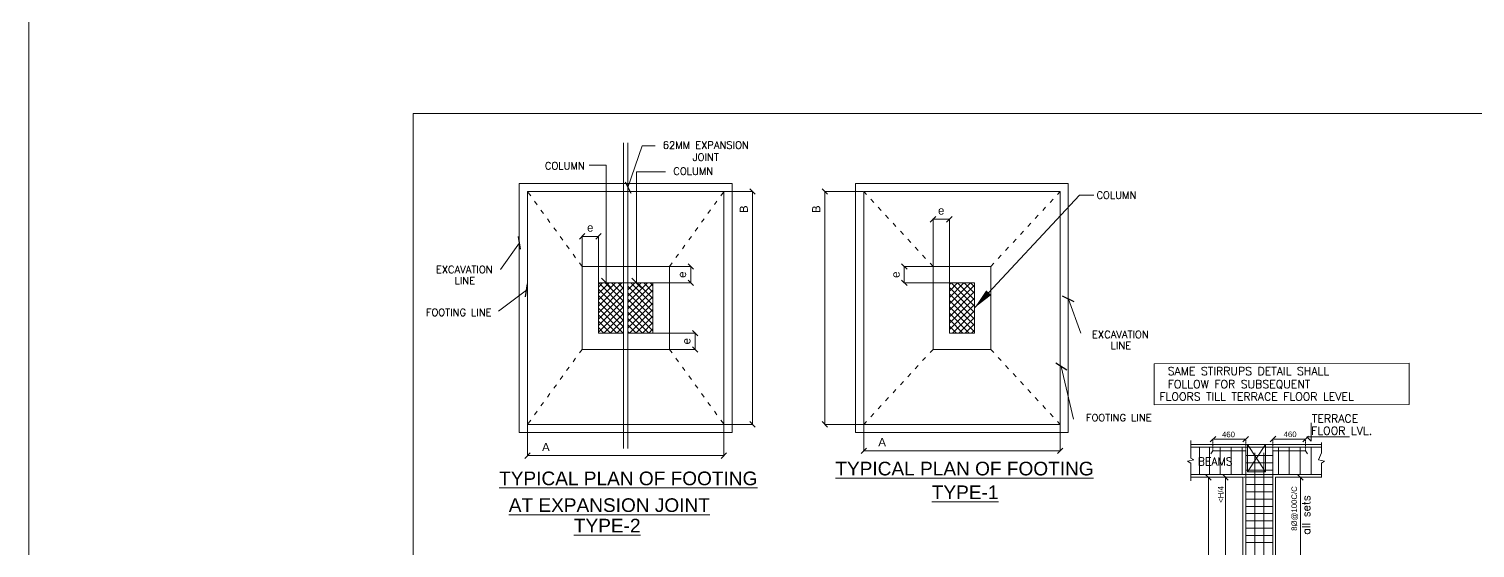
# Model space of a CAD drawing. Header units: inches. Extents: x 719368 to 9005052, y -3573818 to 446967.
# Drawn here: x 4447813 to 4516526, y -1841321 to -1816662 of the extents above; entities that cross this region are included whole.
import ezdxf
from ezdxf.enums import TextEntityAlignment as Align

# ---------------------------------------------------------------- set-up
doc = ezdxf.new("R2010")
doc.units = ezdxf.units.IN
doc.header["$LTSCALE"] = 20
doc.header["$MEASUREMENT"] = 0
doc.header["$PDMODE"] = 3
doc.linetypes.add('ACAD_ISO03W100', pattern=[30, 12, -18])
doc.linetypes.add('DASHED2', pattern=[0.375, 0.25, -0.125])
doc.layers.get('Defpoints').update_dxf_attribs({"lineweight": 25})
for name, color, linetype, lineweight in [('bar1', 42, 'Continuous', 20), ('Col-Hatch', 254, 'Continuous', 20), ('COLUMN', 2, 'Continuous', 25), ('DIM', 7, 'Continuous', 13), ('HIDDEN', 181, 'ACAD_ISO03W100', 18), ('STAIR', 4, 'Continuous', 25), ('Text', 7, 'Continuous', 15), ('WALL', 1, 'Continuous', 18)]:
    doc.layers.add(name, color=color, linetype=linetype, lineweight=lineweight)
doc.styles.add('AREAIL', font='arial.ttf')
doc.styles.add('BOLD', font='arial.ttf')
doc.styles.add('ROMANS1', font='romans.shx', dxfattribs={"height": 200})
doc.styles.add('SMALL', font='romans')
doc.styles.get("Standard").update_dxf_attribs({"font": 'TCCM____.TTF', "height": 100})
doc.dimstyles.new('AA1', dxfattribs={"dimtxt": 80, "dimasz": 80, "dimexe": 0.18, "dimexo": 40, "dimgap": 20, "dimtad": 1, "dimdec": 0, "dimzin": 0, "dimdsep": 46, "dimtxsty": 'Standard', "dimblk": 'OBLIQUE', "dimcen": 0.09, "dimclrd": 256, "dimclre": 256, "dimadec": 0, "dimazin": 0, "dimtfac": 1, "dimtdec": 0, "dimtofl": 0, "dimtmove": 2, "dimatfit": 3, "dimldrblk": 'OBLIQUE', "dimfxl": 0, "dimtolj": 1, "dimtzin": 0, "dimlwd": -1, "dimlwe": -1, "dimarcsym": 0})
doc.dimstyles.new('Copy of S3', dxfattribs={"dimtxt": 200, "dimasz": 150, "dimexe": 5, "dimexo": 5, "dimgap": 50, "dimtad": 1, "dimjust": 1, "dimdec": 0, "dimzin": 3, "dimdsep": 46, "dimtxsty": 'BOLD', "dimblk1": 'OBLIQUE', "dimblk2": 'OBLIQUE', "dimsah": 1, "dimcen": 0.0625, "dimdle": 5, "dimclrd": 230, "dimclre": 251, "dimclrt": 2, "dimadec": 0, "dimazin": 0, "dimtfac": 1, "dimtdec": 0, "dimtix": 1, "dimtofl": 0, "dimtmove": 2, "dimatfit": 3, "dimfxl": 0, "dimtolj": 1, "dimtzin": 2, "dimlwd": -1, "dimlwe": -1, "dimarcsym": 0})
doc.dimstyles.new('PL1', dxfattribs={"dimtxt": 275, "dimasz": 230, "dimexe": 0.18, "dimexo": 12, "dimgap": 30, "dimtad": 1, "dimjust": 1, "dimdec": 0, "dimzin": 0, "dimdsep": 46, "dimtxsty": 'BOLD', "dimblk": 'OBLIQUE', "dimcen": 0.09, "dimclrd": 256, "dimclre": 256, "dimadec": 0, "dimazin": 0, "dimtfac": 1, "dimtdec": 0, "dimtofl": 0, "dimtmove": 0, "dimatfit": 3, "dimfxl": 0, "dimtolj": 1, "dimtzin": 0, "dimlwd": -1, "dimlwe": -1, "dimarcsym": 0})
pattern_1 = [(45, (-721285.8110431649, 366642.6969637549), (-35.35533905932737, 35.35533905932738), []), (135, (-721285.8110431649, 366642.6969637549), (-35.35533905932738, -35.35533905932737), [])]

# ---------------------------------------------------------------- blocks, each defined once
blk = doc.blocks.new('_Oblique')
at = {"layer": 'STAIR', "color": 0, "lineweight": -2}
blk.add_line((-0.5, -0.5), (0.5, 0.5), dxfattribs=at)
blk = doc.blocks.new('*D42')
at = {"layer": 'Defpoints', "color": 0, "transparency": 16777216}
for p in [(442873.5073482064, -619329.0688706622), (442445.7366772904, -621888.9996190732), (442873.5073482064, -621888.9996190732)]:
    blk.add_point(p, dxfattribs=at)
at = {"layer": 'DIM', "color": 251, "linetype": 'DASHED2', "transparency": 16777216}
for p, q in [((442868.5073482064, -619329.0688706622), (442440.7366772904, -619329.0688706622)), ((442868.5073482064, -621888.9996190732), (442440.7366772904, -621888.9996190732))]:
    blk.add_line(p, q, dxfattribs=at)
at = {"layer": 'DIM', "color": 230, "transparency": 16777216}
blk.add_line((442445.7366772904, -621893.9996190732), (442445.7366772904, -619324.0688706622), dxfattribs=at)
at = {"layer": 'DIM', "color": 230, "transparency": 16777216, "xscale": 60, "yscale": 60, "zscale": 60}
for p, rotation in [((442445.7366772904, -619329.0688706622), 90), ((442445.7366772904, -621888.9996190732), 270)]:
    blk.add_blockref('_Oblique', p, dxfattribs=dict(at, rotation=rotation))
at = {"layer": 'DIM', "color": 2, "transparency": 16777216, "insert": (442350.7366772905, -619523.0490889432), "char_height": 90, "attachment_point": 5, "rotation": 90, "style": 'BOLD'}
blk.add_mtext('\\A1;B', dxfattribs=at)
blk = doc.blocks.new('*D43')
at = {"layer": 'Defpoints', "color": 0, "transparency": 16777216}
for p in [(443319.5094370847, -620153.0342448677), (443974.2165876906, -620153.0342448677), (443934.772286173, -620333.0342448677)]:
    blk.add_point(p, dxfattribs=at)
at = {"layer": 'DIM', "color": 251, "linetype": 'DASHED2', "transparency": 16777216}
for p, q in [((443969.2165876906, -620153.0342448677), (443314.5094370847, -620153.0342448677)), ((443929.772286173, -620333.0342448677), (443314.5094370847, -620333.0342448677))]:
    blk.add_line(p, q, dxfattribs=at)
at = {"layer": 'DIM', "color": 230, "transparency": 16777216}
blk.add_line((443319.5094370847, -620148.0342448677), (443319.5094370847, -620338.0342448677), dxfattribs=at)
at = {"layer": 'DIM', "color": 230, "transparency": 16777216, "xscale": 60, "yscale": 60, "zscale": 60}
for p, rotation in [((443319.5094370847, -620153.0342448677), 90), ((443319.5094370847, -620333.0342448677), 270)]:
    blk.add_blockref('_Oblique', p, dxfattribs=dict(at, rotation=rotation))
at = {"layer": 'DIM', "color": 2, "transparency": 16777216, "insert": (443223.7727385854, -620243.0342448676), "char_height": 90, "attachment_point": 5, "rotation": 90, "style": 'BOLD'}
blk.add_mtext('\\A1;e', dxfattribs=at)
blk = doc.blocks.new('*D44')
at = {"layer": 'Defpoints', "color": 0, "transparency": 16777216}
for p in [(443635.5073482064, -619634.0275212529), (443635.5073482064, -620333.0342448677), (443815.5073482064, -620333.0342448677)]:
    blk.add_point(p, dxfattribs=at)
at = {"layer": 'DIM', "color": 230, "transparency": 16777216}
blk.add_line((443630.5073482064, -619634.0275212529), (443820.5073482064, -619634.0275212529), dxfattribs=at)
at = {"layer": 'DIM', "color": 251, "linetype": 'DASHED2', "transparency": 16777216}
for p, q in [((443635.5073482064, -620328.0342448677), (443635.5073482064, -619629.0275212529)), ((443815.5073482064, -620328.0342448677), (443815.5073482064, -619629.0275212529))]:
    blk.add_line(p, q, dxfattribs=at)
at = {"layer": 'DIM', "color": 230, "transparency": 16777216, "xscale": 60, "yscale": 60, "zscale": 60, "rotation": 180}
blk.add_blockref('_Oblique', (443635.5073482064, -619634.0275212529), dxfattribs=at)
at = {"layer": 'DIM', "color": 230, "transparency": 16777216, "xscale": 60, "yscale": 60, "zscale": 60}
blk.add_blockref('_Oblique', (443815.5073482064, -619634.0275212529), dxfattribs=at)
at = {"layer": 'DIM', "color": 2, "transparency": 16777216, "insert": (443725.5073482064, -619538.2908227536), "char_height": 90, "attachment_point": 5, "style": 'BOLD'}
blk.add_mtext('\\A1;e', dxfattribs=at)
blk = doc.blocks.new('*D45')
at = {"layer": 'Defpoints', "color": 0, "transparency": 16777216}
for p in [(442873.5073482064, -621775.4137515827), (445033.5073482064, -621824.5945987235), (445033.5073482064, -622179.1931251436)]:
    blk.add_point(p, dxfattribs=at)
at = {"layer": 'DIM', "color": 251, "linetype": 'DASHED2', "transparency": 16777216}
for p, q in [((442873.5073482064, -621780.4137515827), (442873.5073482064, -622184.1931251436)), ((445033.5073482064, -621829.5945987235), (445033.5073482064, -622184.1931251436))]:
    blk.add_line(p, q, dxfattribs=at)
at = {"layer": 'DIM', "color": 230, "transparency": 16777216}
blk.add_line((445038.5073482064, -622179.1931251436), (442868.5073482064, -622179.1931251436), dxfattribs=at)
at = {"layer": 'DIM', "color": 230, "transparency": 16777216, "xscale": 60, "yscale": 60, "zscale": 60, "rotation": 180}
blk.add_blockref('_Oblique', (442873.5073482064, -622179.1931251436), dxfattribs=at)
at = {"layer": 'DIM', "color": 230, "transparency": 16777216, "xscale": 60, "yscale": 60, "zscale": 60}
blk.add_blockref('_Oblique', (445033.5073482064, -622179.1931251436), dxfattribs=at)
at = {"layer": 'DIM', "color": 2, "transparency": 16777216, "insert": (443075.6219457507, -622084.1931251436), "char_height": 90, "attachment_point": 5, "style": 'BOLD'}
blk.add_mtext('\\A1;A', dxfattribs=at)
blk = doc.blocks.new('*D37')
at = {"layer": 'Defpoints', "color": 0, "transparency": 16777216}
for p in [(451052.1452927482, -618515.2386846864), (451052.1452927482, -621075.1694330974), (451452.9064967786, -621075.1694330974)]:
    blk.add_point(p, dxfattribs=at)
at = {"layer": 'DIM', "color": 251, "linetype": 'DASHED2', "transparency": 16777216}
for p, q in [((451057.1452927482, -618515.2386846864), (451457.9064967786, -618515.2386846864)), ((451057.1452927482, -621075.1694330974), (451457.9064967786, -621075.1694330974))]:
    blk.add_line(p, q, dxfattribs=at)
at = {"layer": 'DIM', "color": 230, "transparency": 16777216}
blk.add_line((451452.9064967786, -621080.1694330974), (451452.9064967786, -618510.2386846864), dxfattribs=at)
at = {"layer": 'DIM', "color": 230, "transparency": 16777216, "xscale": 60, "yscale": 60, "zscale": 60}
for p, rotation in [((451452.9064967786, -618515.2386846864), 90), ((451452.9064967786, -621075.1694330974), 270)]:
    blk.add_blockref('_Oblique', p, dxfattribs=dict(at, rotation=rotation))
at = {"layer": 'DIM', "color": 2, "transparency": 16777216, "insert": (451357.9064967787, -618709.2189029673), "char_height": 90, "attachment_point": 5, "rotation": 90, "style": 'BOLD'}
blk.add_mtext('\\A1;B', dxfattribs=at)
blk = doc.blocks.new('*D38')
at = {"layer": 'Defpoints', "color": 0, "transparency": 16777216}
for p in [(450035.2624011445, -619339.2040588916), (450775.0502216541, -619339.2040588916), (450035.2624011445, -619519.2040588916)]:
    blk.add_point(p, dxfattribs=at)
at = {"layer": 'DIM', "color": 251, "linetype": 'DASHED2', "transparency": 16777216}
for p, q in [((450040.2624011445, -619339.2040588916), (450780.0502216541, -619339.2040588916)), ((450040.2624011445, -619519.2040588916), (450780.0502216541, -619519.2040588916))]:
    blk.add_line(p, q, dxfattribs=at)
at = {"layer": 'DIM', "color": 230, "transparency": 16777216}
blk.add_line((450775.0502216541, -619334.2040588916), (450775.0502216541, -619524.2040588916), dxfattribs=at)
at = {"layer": 'DIM', "color": 230, "transparency": 16777216, "xscale": 60, "yscale": 60, "zscale": 60}
for p, rotation in [((450775.0502216541, -619339.2040588916), 90), ((450775.0502216541, -619519.2040588916), 270)]:
    blk.add_blockref('_Oblique', p, dxfattribs=dict(at, rotation=rotation))
at = {"layer": 'DIM', "color": 2, "transparency": 16777216, "insert": (450679.3135231549, -619429.2040588915), "char_height": 90, "attachment_point": 5, "rotation": 90, "style": 'BOLD'}
blk.add_mtext('\\A1;e', dxfattribs=at)
blk = doc.blocks.new('*D39')
at = {"layer": 'Defpoints', "color": 0, "transparency": 16777216}
for p in [(449579.2624011445, -619007.6298518744), (449579.2624011445, -619519.2040588916), (449759.2624011445, -619519.2040588916)]:
    blk.add_point(p, dxfattribs=at)
at = {"layer": 'DIM', "color": 230, "transparency": 16777216}
blk.add_line((449574.2624011445, -619007.6298518744), (449764.2624011445, -619007.6298518744), dxfattribs=at)
at = {"layer": 'DIM', "color": 251, "linetype": 'DASHED2', "transparency": 16777216}
for p, q in [((449579.2624011445, -619514.2040588916), (449579.2624011445, -619002.6298518744)), ((449759.2624011445, -619514.2040588916), (449759.2624011445, -619002.6298518744))]:
    blk.add_line(p, q, dxfattribs=at)
at = {"layer": 'DIM', "color": 230, "transparency": 16777216, "xscale": 60, "yscale": 60, "zscale": 60, "rotation": 180}
blk.add_blockref('_Oblique', (449579.2624011445, -619007.6298518744), dxfattribs=at)
at = {"layer": 'DIM', "color": 230, "transparency": 16777216, "xscale": 60, "yscale": 60, "zscale": 60}
blk.add_blockref('_Oblique', (449759.2624011445, -619007.6298518744), dxfattribs=at)
at = {"layer": 'DIM', "color": 2, "transparency": 16777216, "insert": (449669.2624011445, -618911.8931533751), "char_height": 90, "attachment_point": 5, "style": 'BOLD'}
blk.add_mtext('\\A1;e', dxfattribs=at)
blk = doc.blocks.new('*D40')
at = {"layer": 'Defpoints', "color": 0, "transparency": 16777216}
for p in [(450083.2624011445, -620071.2040588916), (450823.0502216541, -620071.2040588916), (450083.2624011445, -620251.2040588916)]:
    blk.add_point(p, dxfattribs=at)
at = {"layer": 'DIM', "color": 251, "linetype": 'DASHED2', "transparency": 16777216}
for p, q in [((450088.2624011445, -620071.2040588916), (450828.0502216541, -620071.2040588916)), ((450088.2624011445, -620251.2040588916), (450828.0502216541, -620251.2040588916))]:
    blk.add_line(p, q, dxfattribs=at)
at = {"layer": 'DIM', "color": 230, "transparency": 16777216}
blk.add_line((450823.0502216541, -620066.2040588916), (450823.0502216541, -620256.2040588916), dxfattribs=at)
at = {"layer": 'DIM', "color": 230, "transparency": 16777216, "xscale": 60, "yscale": 60, "zscale": 60}
for p, rotation in [((450823.0502216541, -620071.2040588916), 90), ((450823.0502216541, -620251.2040588916), 270)]:
    blk.add_blockref('_Oblique', p, dxfattribs=dict(at, rotation=rotation))
at = {"layer": 'DIM', "color": 2, "transparency": 16777216, "insert": (450727.3135231549, -620161.2040588915), "char_height": 90, "attachment_point": 5, "rotation": 90, "style": 'BOLD'}
blk.add_mtext('\\A1;e', dxfattribs=at)
blk = doc.blocks.new('*D41')
at = {"layer": 'Defpoints', "color": 0, "transparency": 16777216}
for p in [(448979.2624011445, -620915.9305254748), (451139.2624011445, -620965.1113726156), (451139.2624011445, -621419.1279429843)]:
    blk.add_point(p, dxfattribs=at)
at = {"layer": 'DIM', "color": 251, "linetype": 'DASHED2', "transparency": 16777216}
for p, q in [((448979.2624011445, -620920.9305254748), (448979.2624011445, -621424.1279429843)), ((451139.2624011445, -620970.1113726156), (451139.2624011445, -621424.1279429843))]:
    blk.add_line(p, q, dxfattribs=at)
at = {"layer": 'DIM', "color": 230, "transparency": 16777216}
blk.add_line((451144.2624011445, -621419.1279429843), (448974.2624011445, -621419.1279429843), dxfattribs=at)
at = {"layer": 'DIM', "color": 230, "transparency": 16777216, "xscale": 60, "yscale": 60, "zscale": 60, "rotation": 180}
blk.add_blockref('_Oblique', (448979.2624011445, -621419.1279429843), dxfattribs=at)
at = {"layer": 'DIM', "color": 230, "transparency": 16777216, "xscale": 60, "yscale": 60, "zscale": 60}
blk.add_blockref('_Oblique', (451139.2624011445, -621419.1279429843), dxfattribs=at)
at = {"layer": 'DIM', "color": 2, "transparency": 16777216, "insert": (449181.3769986889, -621324.1279429843), "char_height": 90, "attachment_point": 5, "style": 'BOLD'}
blk.add_mtext('\\A1;A', dxfattribs=at)
blk = doc.blocks.new('*D57')
at = {"layer": 'Defpoints', "color": 0, "transparency": 16777216}
for p in [(326707.165687871, -587069.8577911863), (326059.6449440004, -595133.2689795857), (326707.165687871, -595133.2689795857)]:
    blk.add_point(p, dxfattribs=at)
at = {"layer": 'DIM', "color": 251, "linetype": 'DASHED2', "transparency": 16777216}
for p, q in [((326702.165687871, -587069.8577911863), (326054.6449440004, -587069.8577911863)), ((326702.165687871, -595133.2689795857), (326054.6449440004, -595133.2689795857))]:
    blk.add_line(p, q, dxfattribs=at)
at = {"layer": 'DIM', "color": 230, "transparency": 16777216}
blk.add_line((326059.6449440004, -595138.2689795857), (326059.6449440004, -587064.8577911863), dxfattribs=at)
at = {"layer": 'DIM', "color": 230, "transparency": 16777216, "xscale": 150, "yscale": 150, "zscale": 150}
for p, rotation in [((326059.6449440004, -587069.8577911863), 90), ((326059.6449440004, -595133.2689795857), 270)]:
    blk.add_blockref('_Oblique', p, dxfattribs=dict(at, rotation=rotation))
at = {"layer": 'DIM', "color": 2, "transparency": 16777216, "insert": (325888.6490440844, -590896.0945997294), "char_height": 150, "attachment_point": 5, "rotation": 90, "style": 'BOLD'}
blk.add_mtext('\\A1;<H>', dxfattribs=at)
blk = doc.blocks.new('*D59')
at = {"layer": 'Defpoints', "color": 0, "transparency": 16777216}
for p in [(326184.1296166132, -586359.1378272523), (327066.4026752851, -586041.0548884941), (327066.4026752851, -586359.1378272523)]:
    blk.add_point(p, dxfattribs=at)
at = {"layer": 'DIM', "color": 230, "transparency": 16777216}
blk.add_line((327071.4026752851, -586041.0548884941), (326179.1296166132, -586041.0548884941), dxfattribs=at)
at = {"layer": 'DIM', "color": 251, "linetype": 'DASHED2', "transparency": 16777216}
for p, q in [((326184.1296166132, -586354.1378272523), (326184.1296166132, -586036.0548884941)), ((327066.4026752851, -586354.1378272523), (327066.4026752851, -586036.0548884941))]:
    blk.add_line(p, q, dxfattribs=at)
at = {"layer": 'DIM', "color": 230, "transparency": 16777216, "xscale": 150, "yscale": 150, "zscale": 150, "rotation": 180}
blk.add_blockref('_Oblique', (326184.1296166132, -586041.0548884941), dxfattribs=at)
at = {"layer": 'DIM', "color": 230, "transparency": 16777216, "xscale": 150, "yscale": 150, "zscale": 150}
blk.add_blockref('_Oblique', (327066.4026752851, -586041.0548884941), dxfattribs=at)
at = {"layer": 'DIM', "color": 2, "transparency": 16777216, "insert": (326602.5982387141, -585914.4689403358), "char_height": 150, "attachment_point": 5, "style": 'BOLD'}
blk.add_mtext('\\A1;460', dxfattribs=at)
blk = doc.blocks.new('*D60')
at = {"layer": 'Defpoints', "color": 0, "transparency": 16777216}
for p in [(327801.6302241883, -586037.2414445903), (327801.6302241883, -586359.1378272523), (328683.903282866, -586359.1378272523)]:
    blk.add_point(p, dxfattribs=at)
at = {"layer": 'DIM', "color": 230, "transparency": 16777216}
blk.add_line((327796.6302241883, -586037.2414445903), (328688.903282866, -586037.2414445903), dxfattribs=at)
at = {"layer": 'DIM', "color": 251, "linetype": 'DASHED2', "transparency": 16777216}
for p, q in [((327801.6302241883, -586354.1378272523), (327801.6302241883, -586032.2414445903)), ((328683.903282866, -586354.1378272523), (328683.903282866, -586032.2414445903))]:
    blk.add_line(p, q, dxfattribs=at)
at = {"layer": 'DIM', "color": 230, "transparency": 16777216, "xscale": 150, "yscale": 150, "zscale": 150, "rotation": 180}
blk.add_blockref('_Oblique', (327801.6302241883, -586037.2414445903), dxfattribs=at)
at = {"layer": 'DIM', "color": 230, "transparency": 16777216, "xscale": 150, "yscale": 150, "zscale": 150}
blk.add_blockref('_Oblique', (328683.903282866, -586037.2414445903), dxfattribs=at)
at = {"layer": 'DIM', "color": 2, "transparency": 16777216, "insert": (328265.4346607651, -585910.655496432), "char_height": 150, "attachment_point": 5, "style": 'BOLD'}
blk.add_mtext('\\A1;460', dxfattribs=at)
blk = doc.blocks.new('*D61')
at = {"layer": 'Defpoints', "color": 0, "transparency": 16777216}
for p in [(327083.2300336863, -587069.8577911863), (326522.9466474997, -589269.9109476148), (326992.879920395, -589269.9109476148)]:
    blk.add_point(p, dxfattribs=at)
at = {"layer": 'DIM', "color": 251, "linetype": 'DASHED2', "transparency": 16777216}
for p, q in [((327078.2300336863, -587069.8577911863), (326517.9466474997, -587069.8577911863)), ((326987.879920395, -589269.9109476148), (326517.9466474997, -589269.9109476148))]:
    blk.add_line(p, q, dxfattribs=at)
at = {"layer": 'DIM', "color": 230, "transparency": 16777216}
blk.add_line((326522.9466474997, -589274.9109476148), (326522.9466474997, -587064.8577911863), dxfattribs=at)
at = {"layer": 'DIM', "color": 230, "transparency": 16777216, "xscale": 150, "yscale": 150, "zscale": 150}
for p, rotation in [((326522.9466474997, -587069.8577911863), 90), ((326522.9466474997, -589269.9109476148), 270)]:
    blk.add_blockref('_Oblique', p, dxfattribs=dict(at, rotation=rotation))
at = {"layer": 'DIM', "color": 2, "transparency": 16777216, "insert": (326395.3886665993, -587533.2957175163), "char_height": 150, "attachment_point": 5, "rotation": 90, "style": 'BOLD'}
blk.add_mtext('\\A1;<H/4', dxfattribs=at)
blk = doc.blocks.new('*D66')
at = {"layer": 'Defpoints', "color": 0, "transparency": 16777216}
for p in [(328167.9123890913, -587069.8577911863), (328167.9123890913, -589269.9109476148), (328542.8338836977, -589269.9109476148)]:
    blk.add_point(p, dxfattribs=at)
at = {"layer": 'DIM', "color": 251, "linetype": 'DASHED2', "transparency": 16777216}
for p, q in [((328172.9123890913, -587069.8577911863), (328547.8338836977, -587069.8577911863)), ((328172.9123890913, -589269.9109476148), (328547.8338836977, -589269.9109476148))]:
    blk.add_line(p, q, dxfattribs=at)
at = {"layer": 'DIM', "color": 230, "transparency": 16777216}
blk.add_line((328542.8338836977, -589274.9109476148), (328542.8338836977, -587064.8577911863), dxfattribs=at)
at = {"layer": 'DIM', "color": 230, "transparency": 16777216, "xscale": 150, "yscale": 150, "zscale": 150}
for p, rotation in [((328542.8338836977, -587069.8577911863), 90), ((328542.8338836977, -589269.9109476148), 270)]:
    blk.add_blockref('_Oblique', p, dxfattribs=dict(at, rotation=rotation))
at = {"layer": 'DIM', "color": 2, "transparency": 16777216, "insert": (328393.0214689638, -587912.848923519), "char_height": 150, "attachment_point": 5, "rotation": 90, "style": 'BOLD'}
blk.add_mtext('\\A1;8%%C@100C/C', dxfattribs=at)
blk = doc.blocks.new('FO')
at = {"layer": 'Col-Hatch'}
h = blk.add_hatch(dxfattribs=at)
h.set_pattern_fill('ANSI37', color=256, scale=400, style=0)
h.set_pattern_definition([(45, (-723441.1814939624, 365957.3701999565), (-35.35533905932737, 35.35533905932738), []), (135, (-723441.1814939624, 365957.3701999565), (-35.35533905932738, -35.35533905932737), [])])
h.paths.add_polyline_path([(443815.5073482064, -620885.0342448677), (444091.5073482064, -620885.0342448677), (444091.5073482064, -620333.0342448677), (443815.5073482064, -620333.0342448677)])
at = {"layer": 'HIDDEN', "linetype": 'ACAD_ISO03W100', "ltscale": 0.2}
for p, q in [((443635.5073482064, -620153.0342448677), (442873.5073482064, -619329.0688706622)), ((444271.5073482064, -620153.0342448677), (445033.5073482064, -619329.0688706622)), ((443635.5073482064, -621065.0342448677), (442873.5073482064, -621888.9996190732)), ((444271.5073482064, -621065.0342448677), (445033.5073482064, -621888.9996190732))]:
    blk.add_line(p, q, dxfattribs=at)
at = {"layer": 'WALL'}
blk.add_line((443953.5073482064, -619329.0688706622), (445033.5073482064, -619329.0688706622), dxfattribs=at)
for points in [[(442783.5073482064, -619239.0688706622), (445123.5073482064, -619239.0688706622), (445123.5073482064, -621978.9996190732), (442783.5073482064, -621978.9996190732)], [(442873.5073482064, -619329.0688706622), (445033.5073482064, -619329.0688706622), (445033.5073482064, -621888.9996190732), (442873.5073482064, -621888.9996190732)], [(443635.5073482064, -621065.0342448677), (444271.5073482064, -621065.0342448677), (444271.5073482064, -620153.0342448677), (443635.5073482064, -620153.0342448677)], [(443815.5073482064, -620885.0342448677), (444091.5073482064, -620885.0342448677), (444091.5073482064, -620333.0342448677), (443815.5073482064, -620333.0342448677)]]:
    blk.add_lwpolyline(points, close=True, dxfattribs=at)
at = {"layer": 'DIM', "lineweight": 25, "style": 'ROMANS1'}
for s, p in [('COLUMN', (445652.5846308479, -619367.7907236535)), ('EXCAVATION', (445696.1904684352, -620900.0740637016)), ('LINE', (445701.7644434627, -621022.655250858)), ('FOOTING LINE', (445678.3866136712, -621814.8871853941))]:
    blk.add_text(s, height=80, dxfattribs=at).set_placement(p, align=Align.MIDDLE)
at = {"layer": 'DIM', "ltscale": 0.04, "style": 'BOLD'}
for s, p in [('%%UTYPICAL PLAN OF FOOTING', (443981.5628814837, -622375.0698614912)), ('%%UTYPE-1', (443988.7906549228, -622635.8282305347))]:
    blk.add_text(s, height=150, dxfattribs=at).set_placement(p, align=Align.MIDDLE)
at = {"layer": 'DIM'}
for base, p1, p2, text, picture, middle in [((442445.7366772904, -621888.9996190732), (442873.5073482064, -619329.0688706622), (442873.5073482064, -621888.9996190732), 'B', '*D42', (442350.7366772905, -619523.0490889432)), ((443319.5094370847, -620153.0342448677), (443934.772286173, -620333.0342448677), (443974.2165876906, -620153.0342448677), 'e', '*D43', (443223.7727385854, -620243.0342448676))]:
    dim = blk.add_linear_dim(base=base, p1=p1, p2=p2, angle=90, text=text, dimstyle='Copy of S3', override={"dimtxt": 90, "dimasz": 60}, dxfattribs=at)
    dim.commit()
    dim.dimension.update_dxf_attribs({"geometry": picture, "text_midpoint": middle})
for base, p1, p2, text, picture, middle in [((443635.5073482064, -619634.0275212529), (443815.5073482064, -620333.0342448677), (443635.5073482064, -620333.0342448677), 'e', '*D44', (443725.5073482064, -619538.2908227536)), ((445033.5073482064, -622179.1931251436), (442873.5073482064, -621775.4137515827), (445033.5073482064, -621824.5945987235), 'A', '*D45', (443075.6219457507, -622084.1931251436))]:
    dim = blk.add_linear_dim(base=base, p1=p1, p2=p2, text=text, dimstyle='Copy of S3', override={"dimtxt": 90, "dimasz": 60}, dxfattribs=at)
    dim.commit()
    dim.dimension.update_dxf_attribs({"geometry": picture, "text_midpoint": middle})
at = {"layer": 'DIM', "ltscale": 50}
blk.add_leader([(444091.5073482064, -620609.0342448677), (445245.8340462572, -619370.1282361818), (445404.0258810013, -619370.1282361818)], dimstyle='PL1', override={"dimgap": 30, "dimtad": 0}, dxfattribs=at)
at = {"layer": 'DIM'}
for points in [[(445124.9707744424, -620510.8162589488), (445259.7120147506, -620886.8988967822)], [(445046.6744805528, -621253.8941041073), (445181.4157208609, -621829.9767419407)]]:
    blk.add_leader(points, dimstyle='AA1', override={"dimasz": 100, "dimtxsty": 'AREAIL'}, dxfattribs=at)
blk = doc.blocks.new('FOOT')
at = {"layer": 'Col-Hatch'}
h = blk.add_hatch(dxfattribs=at)
h.set_pattern_fill('ANSI37', color=256, scale=400, style=0)
h.set_pattern_definition(pattern_1)
h.paths.add_polyline_path([(449759.2624011445, -620071.2040588916), (450035.2624011445, -620071.2040588916), (450035.2624011445, -619519.2040588916), (449759.2624011445, -619519.2040588916)])
h = blk.add_hatch(dxfattribs=at)
h.set_pattern_fill('ANSI37', color=256, scale=400, style=0)
h.set_pattern_definition(pattern_1)
h.paths.add_polyline_path([(450083.2624011445, -620071.2040588916), (450359.2624011445, -620071.2040588916), (450359.2624011445, -619519.2040588916), (450083.2624011445, -619519.2040588916)])
at = {"layer": 'DIM'}
for p, q in [((450035.262401145, -617979.5564767809), (450035.262401145, -621340.928634766)), ((450083.2624011445, -617979.5564767809), (450083.2624011445, -621340.928634766))]:
    blk.add_line(p, q, dxfattribs=at)
at = {"layer": 'HIDDEN', "linetype": 'ACAD_ISO03W100', "ltscale": 0.2}
for p, q in [((449579.2624011445, -619339.2040588916), (448979.2624011445, -618515.2386846864)), ((450541.6502771103, -619339.2040588916), (451139.2624011445, -618515.2386846864)), ((449579.2624011445, -620251.2040588916), (448979.2624011445, -621075.1694330974)), ((450541.6502771103, -620251.2040588916), (451139.2624011445, -621075.1694330974))]:
    blk.add_line(p, q, dxfattribs=at)
at = {"layer": 'WALL'}
blk.add_line((450059.2624011445, -618515.2386846864), (451139.2624011445, -618515.2386846864), dxfattribs=at)
for points in [[(448889.2624011445, -618425.2386846864), (451229.2624011445, -618425.2386846864), (451229.2624011445, -621165.1694330974), (448889.2624011445, -621165.1694330974)], [(448979.2624011445, -618515.2386846864), (451139.2624011445, -618515.2386846864), (451139.2624011445, -621075.1694330974), (448979.2624011445, -621075.1694330974)], [(449579.2624011445, -619339.2040588916), (450541.6502771103, -619339.2040588916), (450541.6502771103, -620251.2040588916), (449579.2624011445, -620251.2040588916)], [(449759.2624011445, -620071.2040588916), (450035.2624011445, -620071.2040588916), (450035.2624011445, -619519.2040588916), (449759.2624011445, -619519.2040588916)], [(450083.2624011445, -620071.2040588916), (450359.2624011445, -620071.2040588916), (450359.2624011445, -619519.2040588916), (450083.2624011445, -619519.2040588916)]]:
    blk.add_lwpolyline(points, close=True, dxfattribs=at)
at = {"layer": 'DIM', "lineweight": 25, "style": 'ROMANS1'}
for s, p in [('COLUMN', (449389.5655381908, -618231.6636465443)), ('COLUMN', (450802.6322165816, -618290.2645062055)), ('EXCAVATION', (448283.3186221495, -619372.1948933452)), ('LINE', (448288.8925971771, -619494.7760805017)), ('FOOTING LINE', (448222.3713265178, -619843.54790762))]:
    blk.add_text(s, height=80, dxfattribs=at).set_placement(p, align=Align.MIDDLE)
at = {"layer": 'DIM', "ltscale": 0.04, "style": 'BOLD'}
for s, p in [('%%UTYPICAL PLAN OF FOOTING', (450087.3179344214, -621668.8928370208)), ('%%UTYPE-2', (449856.0851052604, -622187.189916691))]:
    blk.add_text(s, height=150, dxfattribs=at).set_placement(p, align=Align.MIDDLE)
at = {"layer": 'DIM', "lineweight": 25, "insert": (450939.9922348452, -618070.6283252316), "char_height": 80, "width": 4604.586706571604, "attachment_point": 5, "style": 'ROMANS1'}
blk.add_mtext('62MM EXPANSION\\PJOINT', dxfattribs=at)
at = {"layer": 'DIM', "ltscale": 0.04, "insert": (449879.115701823, -621964.0128988982), "char_height": 150, "width": 5295.274712557344, "attachment_point": 5, "style": 'BOLD'}
blk.add_mtext('{\\LAT EXPANSION JOINT}', dxfattribs=at)
at = {"layer": 'DIM'}
for base, p1, p2, text, picture, middle in [((451452.9064967786, -621075.1694330974), (451052.1452927482, -618515.2386846864), (451052.1452927482, -621075.1694330974), 'B', '*D37', (451357.9064967787, -618709.2189029673)), ((450775.0502216541, -619339.2040588916), (450035.2624011445, -619519.2040588916), (450035.2624011445, -619339.2040588916), 'e', '*D38', (450679.3135231549, -619429.2040588915)), ((450823.0502216541, -620071.2040588916), (450083.2624011445, -620251.2040588916), (450083.2624011445, -620071.2040588916), 'e', '*D40', (450727.3135231549, -620161.2040588915))]:
    dim = blk.add_linear_dim(base=base, p1=p1, p2=p2, angle=90, text=text, dimstyle='Copy of S3', override={"dimtxt": 90, "dimasz": 60}, dxfattribs=at)
    dim.commit()
    dim.dimension.update_dxf_attribs({"geometry": picture, "text_midpoint": middle})
for base, p1, p2, text, picture, middle in [((449579.2624011445, -619007.6298518744), (449759.2624011445, -619519.2040588916), (449579.2624011445, -619519.2040588916), 'e', '*D39', (449669.2624011445, -618911.8931533751)), ((451139.2624011445, -621419.1279429843), (448979.2624011445, -620915.9305254748), (451139.2624011445, -620965.1113726156), 'A', '*D41', (449181.3769986889, -621324.1279429843))]:
    dim = blk.add_linear_dim(base=base, p1=p1, p2=p2, text=text, dimstyle='Copy of S3', override={"dimtxt": 90, "dimasz": 60}, dxfattribs=at)
    dim.commit()
    dim.dimension.update_dxf_attribs({"geometry": picture, "text_midpoint": middle})
for points in [[(450083.2624011445, -618470.6568078115), (450240.2520268648, -618013.1681632688), (450384.4998413785, -618013.8406117039)], [(449844.8392841327, -619519.2040588916), (449844.8392841327, -618226.2502973729), (449657.771162095, -618226.2502973729)], [(450177.1572517972, -619519.2040588916), (450177.1572517972, -618298.3849638966), (450495.2205188316, -618298.3849638966)], [(448891.8559773774, -619077.9549108814), (448682.252194196, -619371.5662398478)], [(448968.1802213909, -619601.1367930702), (448661.3861248653, -619831.0076980767)]]:
    blk.add_leader(points, dimstyle='AA1', override={"dimasz": 100, "dimtxsty": 'AREAIL'}, dxfattribs=at)
blk = doc.blocks.new('COLU')
at = {"layer": 'bar1', "ltscale": 0.04}
for p, q in [((325583.8613934001, -586261.1074873965), (329113.1015434451, -586261.1074873965)), ((325822.6756535773, -586996.3350362966), (325822.6756535773, -586261.1074873965)), ((326086.0992767529, -586996.3350362966), (326086.0992767529, -586261.1074873965)), ((326184.1296166132, -586359.1378272523), (326130.3064162171, -586437.4515901902)), ((326184.1296166132, -586359.1378272523), (327066.4026752851, -586359.1378272523)), ((326380.190296311, -586996.3350362966), (326380.190296311, -586261.1074873965)), ((326674.2813158841, -586996.3350362966), (326674.2813158841, -586261.1074873965)), ((326968.3723354392, -586996.3350362966), (326968.3723354392, -586261.1074873965)), ((327066.4026752851, -586359.1378272523), (327066.4026752851, -589269.9109476148)), ((328683.903282866, -586359.1378272523), (327801.6302241883, -586359.1378272523)), ((327801.6302241883, -586359.1378272523), (327801.6302241883, -589269.9109476148)), ((327948.6757339631, -586996.3350362966), (327948.6757339631, -586261.1074873965)), ((328242.7667535301, -586996.3350362966), (328242.7667535301, -586261.1074873965)), ((328536.8577730855, -586996.3350362966), (328536.8577730855, -586261.1074873965)), ((328683.903282866, -586359.1378272523), (328737.7264832655, -586437.4515901902)), ((328830.9487926468, -586996.3350362966), (328830.9487926468, -586261.1074873965)), ((327801.6302241883, -586481.6757520675), (327066.4026752851, -586481.6757520675)), ((327801.6302241883, -586677.7364317747), (327066.4026752851, -586677.7364317747)), ((327311.4785249179, -586408.1529971807), (327311.4785249179, -589269.9109476148)), ((327556.5543745499, -586408.1529971807), (327556.5543745499, -589269.9109476148)), ((325583.8613934001, -586996.3350362966), (329113.1015434451, -586996.3350362966)), ((327801.6302241883, -586873.797111481), (327066.4026752851, -586873.797111481)), ((327801.6302241883, -587069.8577911863), (327066.4026752851, -587069.8577911863)), ((327801.6302241883, -587265.918470895), (327066.4026752851, -587265.918470895)), ((327801.6302241883, -587461.9791505995), (327066.4026752851, -587461.9791505995)), ((327801.6302241883, -587658.0398303086), (327066.4026752851, -587658.0398303086)), ((327801.6302241883, -587854.1005100126), (327066.4026752851, -587854.1005100126)), ((327801.6302241883, -588050.1611897169), (327066.4026752851, -588050.1611897169)), ((327801.6302241883, -588246.2218694213), (327066.4026752851, -588246.2218694213)), ((327801.6302241883, -588442.2825491305), (327066.4026752851, -588442.2825491305)), ((327801.6302241883, -588638.3432288344), (327066.4026752851, -588638.3432288344)), ((327801.6302241883, -588834.4039085387), (327066.4026752851, -588834.4039085387))]:
    blk.add_line(p, q, dxfattribs=at)
at = {"layer": 'DIM'}
for p, q in [((327118.7608823188, -586187.5847325069), (327602.2265073797, -586921.103757881)), ((327602.2265073797, -586187.5847325069), (327118.7608823188, -586921.103757881))]:
    blk.add_line(p, q, dxfattribs=at)
for points in [[(324599.4021601864, -584006.1036870528), (331483.9491590138, -583988.8090318812), (331483.9491590138, -585101.5769643411), (324599.4021601864, -585118.8716195127)], [(327118.7608823188, -586187.5847325069), (327602.2265073797, -586187.5847325069), (327602.2265073797, -586921.103757881), (327118.7608823188, -586921.103757881)]]:
    blk.add_lwpolyline(points, close=True, dxfattribs=at)
at = {"layer": 'WALL', "lineweight": 15}
for p, q in [((325583.8613934001, -586187.5847325069), (329113.1015434451, -586187.5847325069)), ((325583.8613934001, -587069.8577911863), (326992.879920395, -587069.8577911863)), ((326992.879920395, -587069.8577911863), (326992.879920395, -589269.9109476148)), ((327875.1529790758, -587069.8577911863), (327875.1529790758, -589269.9109476148))]:
    blk.add_line(p, q, dxfattribs=at)
at = {"layer": 'WALL'}
blk.add_line((327875.1529790758, -587069.8577911863), (329113.1015434451, -587069.8577911863), dxfattribs=at)
at = {"layer": 'WALL', "lineweight": 15}
for points in [[(328837.957177293, -585600.2452648599), (328837.957177293, -586093.4589789567), (328721.3043127498, -585976.403287901), (329872.8390192669, -585976.403287901)], [(325583.8613934001, -587168.2790701753), (325583.8613934001, -586689.7121338954), (325498.7324488006, -586638.1019902589), (325667.8501244903, -586598.1840644308), (325583.8613934001, -586553.9492153757), (325583.8613934001, -586075.0074310179)], [(329113.1015434451, -587074.9991202012), (329113.1015434451, -586690.089647133), (329198.2304880506, -586638.4795034933), (329029.1128123694, -586598.5615776662), (329113.1015434451, -586408.9897423543), (329113.1015434451, -586130.4815143396)]]:
    blk.add_lwpolyline(points, dxfattribs=at)
at = {"layer": 'Text', "style": 'SMALL'}
for s, p in [('SAME STIRRUPS DETAIL SHALL ', (324961.3763313878, -584310.8855381123)), ('FOLLOW FOR SUBSEQUENT ', (324961.3763313878, -584665.236782947)), ('FLOORS TILL TERRACE FLOOR LEVEL', (324738.0665016647, -585000.3253823996)), ('TERRACE', (328854.8746877752, -585593.0583251386)), (' FLOOR LVL.', (328685.4475361524, -585921.7352854458)), ('BEAMS', (325770.5734644436, -586750.7460900976))]:
    blk.add_text(s, height=215.9849999992411, dxfattribs=at).set_placement(p)
blk.add_text('all sets', height=215.9849999992411, rotation=90, dxfattribs=at).set_placement((328806.9742371519, -588619.8086940582))
at = {"layer": 'DIM'}
dim = blk.add_linear_dim(base=(327066.4026752851, -586041.0548884941), p1=(326184.1296166132, -586359.1378272523), p2=(327066.4026752851, -586359.1378272523), text='460', dimstyle='Copy of S3', override={"dimtxt": 150}, dxfattribs=at)
dim.commit()
dim.dimension.update_dxf_attribs({"geometry": '*D59', "text_midpoint": (326602.5982387141, -585914.4689403358)})
for base, p1, p2, angle, text, picture, middle in [((327801.6302241883, -586037.2414445903), (328683.903282866, -586359.1378272523), (327801.6302241883, -586359.1378272523), 180, '460', '*D60', (328265.4346607651, -585910.655496432)), ((326522.9466474997, -589269.9109476148), (327083.2300336863, -587069.8577911863), (326992.879920395, -589269.9109476148), 270, '<H/4', '*D61', (326395.3886665993, -587533.2957175163)), ((328542.8338836977, -589269.9109476148), (328167.9123890913, -587069.8577911863), (328167.9123890913, -589269.9109476148), 90, '8%%C@100C/C', '*D66', (328393.0214689638, -587912.848923519))]:
    dim = blk.add_linear_dim(base=base, p1=p1, p2=p2, angle=angle, text=text, dimstyle='Copy of S3', override={"dimtxt": 150}, dxfattribs=at)
    dim.commit()
    dim.dimension.update_dxf_attribs({"geometry": picture, "text_midpoint": middle})
dim = blk.add_linear_dim(base=(326059.6449440004, -595133.2689795857), p1=(326707.165687871, -587069.8577911863), p2=(326707.165687871, -595133.2689795857), angle=90, text='<H>', dimstyle='Copy of S3', override={"dimtxt": 150}, dxfattribs=at)
dim.commit()
dim.dimension.update_dxf_attribs({"geometry": '*D57', "text_midpoint": (325888.6490440844, -590896.0945997294), "dimtype": 160})

msp = doc.modelspace()

# ---------------------------------------------------------------- linework, layer by layer
at = {"layer": 'DIM'}
for points in [[(4447812.789316275, -1740984.425302371), (4582542.789316275, -1740984.425302371), (4582542.789316275, -1885770.925302371), (4447812.789316275, -1885770.925302371)], [(4556663.924255534, -1882197.60182533), (4466067.789316275, -1882197.60182533), (4466067.789316275, -1820681.425302371), (4556663.924255534, -1820681.425302371)]]:
    msp.add_lwpolyline(points, close=True, dxfattribs=at)

# ---------------------------------------------------------------- block references
at = {"layer": 'COLUMN'}
for name, p, xscale, yscale, zscale in [('FOOT', (2531912.736515908, 847598.8643274265), 4.320000000065193, 4.320000000006985, 4.32), ('FO', (2574265.458185615, 851114.6107308478), 4.320000000065193, 4.320000000006985, 4.32), ('COLU', (3929989.24937272, -804716.0100485766), 1.759999999776483, 1.760000000009313, 1.76)]:
    msp.add_blockref(name, p, dxfattribs=dict(at, xscale=xscale, yscale=yscale, zscale=zscale))

doc.saveas('drawing.dxf')
